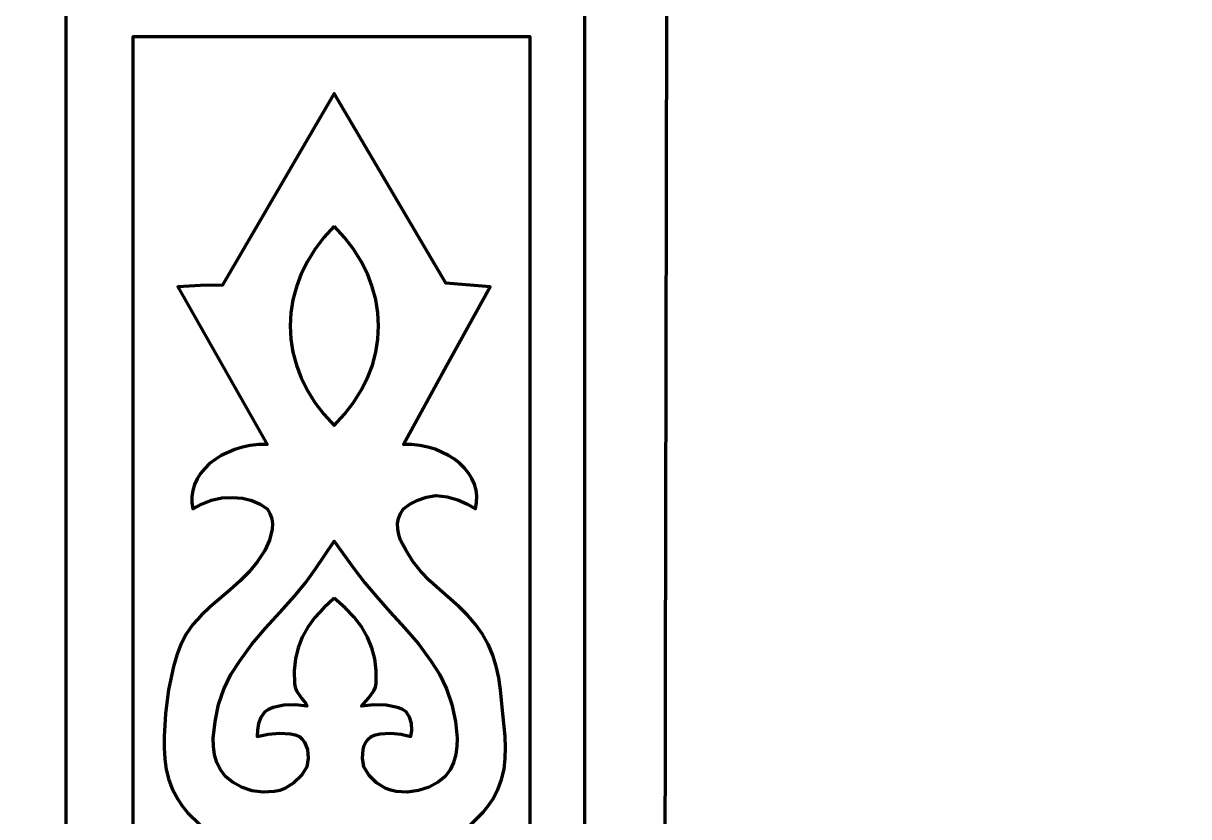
# Model space of a CAD drawing. Header units: millimetres. Extents: x -607 to 1451, y -798 to 283.
# Drawn here: x 448.36 to 463.51, y -672.55 to -662.23 of the extents above; entities that cross this region are included whole.
import ezdxf

# ---------------------------------------------------------------- set-up
doc = ezdxf.new("R2010")
doc.units = ezdxf.units.MM
doc.header["$MEASUREMENT"] = 0
doc.layers.add('layer 1', color=7, linetype='Continuous')

msp = doc.modelspace()

# ---------------------------------------------------------------- linework, layer by layer
at = {"layer": 'layer 1', "color": 242, "lineweight": 100}
msp.add_open_spline([(428.8084, -627.5361), (429.7148, -627.7111), (430.8805, -628.4285), (432.3053, -629.6881), (432.3053, -629.6881), (435.2714, -629.7307), (437.6919, -630.8068), (439.568, -632.9161), (439.568, -632.9161), (440.7635, -631.6333), (443.4891, -632.261), (447.7455, -634.7991), (447.7455, -634.7991), (450.1229, -634.0767), (452.4897, -635.1888), (454.8469, -638.1346), (454.8469, -638.1346), (456.0924, -637.4193), (457.4193, -637.1325), (458.828, -637.2738), (458.828, -637.2738), (460.1649, -637.0509), (461.4559, -637.6786), (462.7014, -639.1567), (462.7014, -639.1567), (463.514, -640.6716), (463.0837, -642.0527), (461.4104, -643.2993), (461.4104, -643.2993), (459.2227, -647.9976), (458.1287, -650.3469), (458.1287, -650.3469), (458.1287, -650.3469), (457.268, -650.311), (456.8374, -650.2931), (456.8374, -650.2931), (456.8374, -650.2931), (456.8018, -652.1938), (456.7836, -653.1443), (456.7836, -653.1443), (456.7836, -653.1443), (458.3976, -653.1443), (459.2046, -653.1443), (459.2046, -653.1443), (459.2046, -653.1443), (457.0497, -656.34), (456.2245, -658.4829), (456.73, -659.5733), (456.73, -659.5733), (456.6943, -677.524), (456.6762, -686.4993), (456.6762, -686.4993), (456.6762, -686.4993), (457.7077, -688.1898), (457.7165, -689.7948), (456.7032, -691.3142), (456.7032, -691.3142), (456.2595, -692.269), (456.7345, -693.3898), (458.1288, -694.6767), (458.1288, -694.6767), (457.2859, -696.6808), (457.2679, -698.7073), (458.075, -700.7559), (458.075, -700.7559), (457.621, -705.5632), (455.5586, -708.827), (451.8881, -710.5473), (451.8881, -710.5473), (449.1492, -709.6156), (447.3017, -707.0513), (446.3468, -702.854), (446.3468, -702.854), (434.4754, -702.7464), (428.5393, -702.6928), (428.5393, -702.6928)], degree=3, knots=[0, 0, 0, 0, 0.05, 0.05, 0.05, 0.05, 0.1, 0.1, 0.1, 0.1, 0.15, 0.15, 0.15, 0.15, 0.2, 0.2, 0.2, 0.2, 0.25, 0.25, 0.25, 0.25, 0.3, 0.3, 0.3, 0.3, 0.35, 0.35, 0.35, 0.35, 0.4, 0.4, 0.4, 0.4, 0.45, 0.45, 0.45, 0.45, 0.5, 0.5, 0.5, 0.5, 0.55, 0.55, 0.55, 0.55, 0.6, 0.6, 0.6, 0.6, 0.65, 0.65, 0.65, 0.65, 0.7, 0.7, 0.7, 0.7, 0.75, 0.75, 0.75, 0.75, 0.8, 0.8, 0.8, 0.8, 0.85, 0.85, 0.85, 0.85, 0.9, 0.9, 0.9, 0.9, 1, 1, 1, 1], dxfattribs=at)
at = {"layer": 'layer 1', "lineweight": 100}
for points, knots in [([(455.6595, -687.281), (455.6595, -687.281), (448.9212, -687.281), (448.9212, -687.281), (448.9212, -687.281), (448.9212, -687.281), (448.9212, -661.7384), (448.9212, -661.7384), (448.9212, -661.7384), (448.9212, -661.7384), (455.6592, -661.7384), (455.6592, -661.7384), (455.6592, -661.7384), (455.6592, -661.7384), (455.6592, -687.281), (455.6592, -687.281)], [0, 0, 0, 0, 0.2, 0.2, 0.2, 0.2, 0.4, 0.4, 0.4, 0.4, 0.6, 0.6, 0.6, 0.6, 1, 1, 1, 1]), ([(454.9502, -686.6887), (454.9502, -686.6887), (449.7917, -686.6887), (449.7917, -686.6887), (449.7917, -686.6887), (449.7917, -686.6887), (449.7917, -662.4047), (449.7917, -662.4047), (449.7917, -662.4047), (449.7917, -662.4047), (454.95, -662.4047), (454.95, -662.4047), (454.95, -662.4047), (454.95, -662.4047), (454.95, -686.6887), (454.95, -686.6887)], [0, 0, 0, 0, 0.2, 0.2, 0.2, 0.2, 0.4, 0.4, 0.4, 0.4, 0.6, 0.6, 0.6, 0.6, 1, 1, 1, 1]), ([(453.7896, -672.9178), (453.7896, -672.9178), (453.9919, -672.7949), (453.9919, -672.7949), (453.9919, -672.7949), (453.9919, -672.7949), (454.1786, -672.6539), (454.1786, -672.6539), (454.1786, -672.6539), (454.1786, -672.6539), (454.3401, -672.4968), (454.3401, -672.4968), (454.3401, -672.4968), (454.3401, -672.4968), (454.4082, -672.4129), (454.4082, -672.4129), (454.4082, -672.4129), (454.4082, -672.4129), (454.4663, -672.3256), (454.4663, -672.3256), (454.4663, -672.3256), (454.4663, -672.3256), (454.5337, -672.2004), (454.5337, -672.2004), (454.5337, -672.2004), (454.5337, -672.2004), (454.5815, -672.07), (454.5815, -672.07), (454.5815, -672.07), (454.5815, -672.07), (454.6124, -671.9352), (454.6124, -671.9352), (454.6124, -671.9352), (454.6124, -671.9352), (454.6287, -671.7963), (454.6287, -671.7963), (454.6287, -671.7963), (454.6287, -671.7963), (454.6327, -671.6542), (454.6327, -671.6542), (454.6327, -671.6542), (454.6327, -671.6542), (454.6269, -671.5096), (454.6269, -671.5096), (454.6269, -671.5096), (454.6269, -671.5096), (454.5953, -671.2151), (454.5953, -671.2151), (454.5953, -671.2151), (454.5953, -671.2151), (454.5675, -670.902), (454.5675, -670.902), (454.5675, -670.902), (454.5675, -670.902), (454.5439, -670.7478), (454.5439, -670.7478), (454.5439, -670.7478), (454.5439, -670.7478), (454.5109, -670.5971), (454.5109, -670.5971), (454.5109, -670.5971), (454.5109, -670.5971), (454.4663, -670.451), (454.4663, -670.451), (454.4663, -670.451), (454.4663, -670.451), (454.4078, -670.3112), (454.4078, -670.3112), (454.4078, -670.3112), (454.4078, -670.3112), (454.3333, -670.1787), (454.3333, -670.1787), (454.3333, -670.1787), (454.3333, -670.1787), (454.2407, -670.0552), (454.2407, -670.0552), (454.2407, -670.0552), (454.2407, -670.0552), (454.14, -669.9344), (454.14, -669.9344), (454.14, -669.9344), (454.14, -669.9344), (454.0253, -669.8202), (454.0253, -669.8202), (454.0253, -669.8202), (454.0253, -669.8202), (453.7744, -669.5987), (453.7744, -669.5987), (453.7744, -669.5987), (453.7744, -669.5987), (453.6491, -669.4849), (453.6491, -669.4849), (453.6491, -669.4849), (453.6491, -669.4849), (453.531, -669.3649), (453.531, -669.3649), (453.531, -669.3649), (453.531, -669.3649), (453.4256, -669.2352), (453.4256, -669.2352), (453.4256, -669.2352), (453.4256, -669.2352), (453.3381, -669.0927), (453.3381, -669.0927), (453.3381, -669.0927), (453.3381, -669.0927), (453.2662, -668.9543), (453.2662, -668.9543), (453.2662, -668.9543), (453.2662, -668.9543), (453.2428, -668.8826), (453.2428, -668.8826), (453.2428, -668.8826), (453.2428, -668.8826), (453.2295, -668.811), (453.2295, -668.811), (453.2295, -668.811), (453.2295, -668.811), (453.2277, -668.7408), (453.2277, -668.7408), (453.2277, -668.7408), (453.2277, -668.7408), (453.2389, -668.6729), (453.2389, -668.6729), (453.2389, -668.6729), (453.2389, -668.6729), (453.2644, -668.6088), (453.2644, -668.6088), (453.2644, -668.6088), (453.2644, -668.6088), (453.3058, -668.5497), (453.3058, -668.5497), (453.3058, -668.5497), (453.3058, -668.5497), (453.3864, -668.486), (453.3864, -668.486), (453.3864, -668.486), (453.3864, -668.486), (453.4897, -668.4345), (453.4897, -668.4345), (453.4897, -668.4345), (453.4897, -668.4345), (453.6059, -668.3975), (453.6059, -668.3975), (453.6059, -668.3975), (453.6059, -668.3975), (453.7249, -668.377), (453.7249, -668.377), (453.7249, -668.377), (453.7249, -668.377), (453.8741, -668.3943), (453.8741, -668.3943), (453.8741, -668.3943), (453.8741, -668.3943), (454.0119, -668.4324), (454.0119, -668.4324), (454.0119, -668.4324), (454.0119, -668.4324), (454.1353, -668.486), (454.1353, -668.486), (454.1353, -668.486), (454.1353, -668.486), (454.2407, -668.5497), (454.2407, -668.5497), (454.2407, -668.5497), (454.2407, -668.5497), (454.2565, -668.467), (454.2565, -668.467), (454.2565, -668.467), (454.2565, -668.467), (454.259, -668.3857), (454.259, -668.3857), (454.259, -668.3857), (454.259, -668.3857), (454.2492, -668.3063), (454.2492, -668.3063), (454.2492, -668.3063), (454.2492, -668.3063), (454.2276, -668.2293), (454.2276, -668.2293), (454.2276, -668.2293), (454.2276, -668.2293), (454.195, -668.1556), (454.195, -668.1556), (454.195, -668.1556), (454.195, -668.1556), (454.152, -668.0855), (454.152, -668.0855), (454.152, -668.0855), (454.152, -668.0855), (454.0993, -668.0196), (454.0993, -668.0196), (454.0993, -668.0196), (454.0993, -668.0196), (454.0377, -667.9584), (454.0377, -667.9584), (454.0377, -667.9584), (454.0377, -667.9584), (453.9679, -667.9027), (453.9679, -667.9027), (453.9679, -667.9027), (453.9679, -667.9027), (453.8905, -667.8529), (453.8905, -667.8529), (453.8905, -667.8529), (453.8905, -667.8529), (453.7156, -667.7734), (453.7156, -667.7734), (453.7156, -667.7734), (453.7156, -667.7734), (453.6196, -667.7448), (453.6196, -667.7448), (453.6196, -667.7448), (453.6196, -667.7448), (453.5189, -667.7245), (453.5189, -667.7245), (453.5189, -667.7245), (453.5189, -667.7245), (453.414, -667.7129), (453.414, -667.7129), (453.414, -667.7129), (453.414, -667.7129), (453.3058, -667.7106), (453.3058, -667.7106), (453.3058, -667.7106), (453.3058, -667.7106), (453.865, -666.686), (453.865, -666.686), (453.865, -666.686), (453.865, -666.686), (454.4341, -665.6623), (454.4341, -665.6623), (454.4341, -665.6623), (454.4341, -665.6623), (453.8538, -665.6129), (453.8538, -665.6129), (453.8538, -665.6129), (453.8538, -665.6129), (452.4031, -663.1451), (452.4031, -663.1451), (452.4031, -663.1451), (452.4031, -663.1451), (450.9523, -665.6376), (450.9523, -665.6376), (450.9523, -665.6376), (450.9523, -665.6376), (450.666, -665.6423), (450.666, -665.6423), (450.666, -665.6423), (450.666, -665.6423), (450.372, -665.6623), (450.372, -665.6623), (450.372, -665.6623), (450.372, -665.6623), (451.5326, -667.7106), (451.5326, -667.7106), (451.5326, -667.7106), (451.5326, -667.7106), (451.4214, -667.7133), (451.4214, -667.7133), (451.4214, -667.7133), (451.4214, -667.7133), (451.3139, -667.7254), (451.3139, -667.7254), (451.3139, -667.7254), (451.3139, -667.7254), (451.2109, -667.7461), (451.2109, -667.7461), (451.2109, -667.7461), (451.2109, -667.7461), (451.1129, -667.775), (451.1129, -667.775), (451.1129, -667.775), (451.1129, -667.775), (450.9346, -667.855), (450.9346, -667.855), (450.9346, -667.855), (450.9346, -667.855), (450.8557, -667.9048), (450.8557, -667.9048), (450.8557, -667.9048), (450.8557, -667.9048), (450.7844, -667.9607), (450.7844, -667.9607), (450.7844, -667.9607), (450.7844, -667.9607), (450.7213, -668.0218), (450.7213, -668.0218), (450.7213, -668.0218), (450.7213, -668.0218), (450.6672, -668.0876), (450.6672, -668.0876), (450.6672, -668.0876), (450.6672, -668.0876), (450.6226, -668.1576), (450.6226, -668.1576), (450.6226, -668.1576), (450.6226, -668.1576), (450.5882, -668.2312), (450.5882, -668.2312), (450.5882, -668.2312), (450.5882, -668.2312), (450.5646, -668.3078), (450.5646, -668.3078), (450.5646, -668.3078), (450.5646, -668.3078), (450.5526, -668.3867), (450.5526, -668.3867), (450.5526, -668.3867), (450.5526, -668.3867), (450.5526, -668.4676), (450.5526, -668.4676), (450.5526, -668.4676), (450.5526, -668.4676), (450.5654, -668.5497), (450.5654, -668.5497), (450.5654, -668.5497), (450.5654, -668.5497), (450.6808, -668.488), (450.6808, -668.488), (450.6808, -668.488), (450.6808, -668.488), (450.8073, -668.4377), (450.8073, -668.4377), (450.8073, -668.4377), (450.8073, -668.4377), (450.9419, -668.4062), (450.9419, -668.4062), (450.9419, -668.4062), (450.9419, -668.4062), (451.0812, -668.4016), (451.0812, -668.4016), (451.0812, -668.4016), (451.0812, -668.4016), (451.2106, -668.4091), (451.2106, -668.4091), (451.2106, -668.4091), (451.2106, -668.4091), (451.3336, -668.4391), (451.3336, -668.4391), (451.3336, -668.4391), (451.3336, -668.4391), (451.4432, -668.4874), (451.4432, -668.4874), (451.4432, -668.4874), (451.4432, -668.4874), (451.5326, -668.5497), (451.5326, -668.5497), (451.5326, -668.5497), (451.5326, -668.5497), (451.5694, -668.6093), (451.5694, -668.6093), (451.5694, -668.6093), (451.5694, -668.6093), (451.5918, -668.6738), (451.5918, -668.6738), (451.5918, -668.6738), (451.5918, -668.6738), (451.6011, -668.7417), (451.6011, -668.7417), (451.6011, -668.7417), (451.6011, -668.7417), (451.5987, -668.8121), (451.5987, -668.8121), (451.5987, -668.8121), (451.5987, -668.8121), (451.5645, -668.9551), (451.5645, -668.9551), (451.5645, -668.9551), (451.5645, -668.9551), (451.5004, -669.0927), (451.5004, -669.0927), (451.5004, -669.0927), (451.5004, -669.0927), (451.4089, -669.2358), (451.4089, -669.2358), (451.4089, -669.2358), (451.4089, -669.2358), (451.3004, -669.366), (451.3004, -669.366), (451.3004, -669.366), (451.3004, -669.366), (451.1796, -669.4866), (451.1796, -669.4866), (451.1796, -669.4866), (451.1796, -669.4866), (451.0515, -669.6005), (451.0515, -669.6005), (451.0515, -669.6005), (451.0515, -669.6005), (450.7933, -669.8216), (450.7933, -669.8216), (450.7933, -669.8216), (450.7933, -669.8216), (450.6731, -669.9352), (450.6731, -669.9352), (450.6731, -669.9352), (450.6731, -669.9352), (450.5654, -670.0552), (450.5654, -670.0552), (450.5654, -670.0552), (450.5654, -670.0552), (450.4805, -670.1799), (450.4805, -670.1799), (450.4805, -670.1799), (450.4805, -670.1799), (450.4117, -670.3132), (450.4117, -670.3132), (450.4117, -670.3132), (450.4117, -670.3132), (450.3566, -670.4536), (450.3566, -670.4536), (450.3566, -670.4536), (450.3566, -670.4536), (450.3132, -670.5998), (450.3132, -670.5998), (450.3132, -670.5998), (450.3132, -670.5998), (450.2521, -670.904), (450.2521, -670.904), (450.2521, -670.904), (450.2521, -670.904), (450.2108, -671.2151), (450.2108, -671.2151), (450.2108, -671.2151), (450.2108, -671.2151), (450.1952, -671.5118), (450.1952, -671.5118), (450.1952, -671.5118), (450.1952, -671.5118), (450.1945, -671.657), (450.1945, -671.657), (450.1945, -671.657), (450.1945, -671.657), (450.2022, -671.7992), (450.2022, -671.7992), (450.2022, -671.7992), (450.2022, -671.7992), (450.2211, -671.9379), (450.2211, -671.9379), (450.2211, -671.9379), (450.2211, -671.9379), (450.2539, -672.0723), (450.2539, -672.0723), (450.2539, -672.0723), (450.2539, -672.0723), (450.3033, -672.2017), (450.3033, -672.2017), (450.3033, -672.2017), (450.3033, -672.2017), (450.372, -672.3256), (450.372, -672.3256), (450.372, -672.3256), (450.372, -672.3256), (450.4295, -672.4139), (450.4295, -672.4139), (450.4295, -672.4139), (450.4295, -672.4139), (450.4972, -672.4986), (450.4972, -672.4986), (450.4972, -672.4986), (450.4972, -672.4986), (450.6583, -672.6562), (450.6583, -672.6562), (450.6583, -672.6562), (450.6583, -672.6562), (450.8455, -672.7965), (450.8455, -672.7965), (450.8455, -672.7965), (450.8455, -672.7965), (451.049, -672.9179), (451.049, -672.9179)], [0, 0, 0, 0, 0.0084034, 0.0084034, 0.0084034, 0.0084034, 0.0168067, 0.0168067, 0.0168067, 0.0168067, 0.0252101, 0.0252101, 0.0252101, 0.0252101, 0.0336134, 0.0336134, 0.0336134, 0.0336134, 0.0420168, 0.0420168, 0.0420168, 0.0420168, 0.0504202, 0.0504202, 0.0504202, 0.0504202, 0.0588235, 0.0588235, 0.0588235, 0.0588235, 0.0672269, 0.0672269, 0.0672269, 0.0672269, 0.0756303, 0.0756303, 0.0756303, 0.0756303, 0.0840336, 0.0840336, 0.0840336, 0.0840336, 0.092437, 0.092437, 0.092437, 0.092437, 0.1008403, 0.1008403, 0.1008403, 0.1008403, 0.1092437, 0.1092437, 0.1092437, 0.1092437, 0.1176471, 0.1176471, 0.1176471, 0.1176471, 0.1260504, 0.1260504, 0.1260504, 0.1260504, 0.1344538, 0.1344538, 0.1344538, 0.1344538, 0.1428571, 0.1428571, 0.1428571, 0.1428571, 0.1512605, 0.1512605, 0.1512605, 0.1512605, 0.1596639, 0.1596639, 0.1596639, 0.1596639, 0.1680672, 0.1680672, 0.1680672, 0.1680672, 0.1764706, 0.1764706, 0.1764706, 0.1764706, 0.1848739, 0.1848739, 0.1848739, 0.1848739, 0.1932773, 0.1932773, 0.1932773, 0.1932773, 0.2016807, 0.2016807, 0.2016807, 0.2016807, 0.210084, 0.210084, 0.210084, 0.210084, 0.2184874, 0.2184874, 0.2184874, 0.2184874, 0.2268908, 0.2268908, 0.2268908, 0.2268908, 0.2352941, 0.2352941, 0.2352941, 0.2352941, 0.2436975, 0.2436975, 0.2436975, 0.2436975, 0.2521008, 0.2521008, 0.2521008, 0.2521008, 0.2605042, 0.2605042, 0.2605042, 0.2605042, 0.2689076, 0.2689076, 0.2689076, 0.2689076, 0.2773109, 0.2773109, 0.2773109, 0.2773109, 0.2857143, 0.2857143, 0.2857143, 0.2857143, 0.2941176, 0.2941176, 0.2941176, 0.2941176, 0.302521, 0.302521, 0.302521, 0.302521, 0.3109244, 0.3109244, 0.3109244, 0.3109244, 0.3193277, 0.3193277, 0.3193277, 0.3193277, 0.3277311, 0.3277311, 0.3277311, 0.3277311, 0.3361345, 0.3361345, 0.3361345, 0.3361345, 0.3445378, 0.3445378, 0.3445378, 0.3445378, 0.3529412, 0.3529412, 0.3529412, 0.3529412, 0.3613445, 0.3613445, 0.3613445, 0.3613445, 0.3697479, 0.3697479, 0.3697479, 0.3697479, 0.3781513, 0.3781513, 0.3781513, 0.3781513, 0.3865546, 0.3865546, 0.3865546, 0.3865546, 0.394958, 0.394958, 0.394958, 0.394958, 0.4033613, 0.4033613, 0.4033613, 0.4033613, 0.4117647, 0.4117647, 0.4117647, 0.4117647, 0.4201681, 0.4201681, 0.4201681, 0.4201681, 0.4285714, 0.4285714, 0.4285714, 0.4285714, 0.4369748, 0.4369748, 0.4369748, 0.4369748, 0.4453782, 0.4453782, 0.4453782, 0.4453782, 0.4537815, 0.4537815, 0.4537815, 0.4537815, 0.4621849, 0.4621849, 0.4621849, 0.4621849, 0.4705882, 0.4705882, 0.4705882, 0.4705882, 0.4789916, 0.4789916, 0.4789916, 0.4789916, 0.487395, 0.487395, 0.487395, 0.487395, 0.4957983, 0.4957983, 0.4957983, 0.4957983, 0.5042017, 0.5042017, 0.5042017, 0.5042017, 0.512605, 0.512605, 0.512605, 0.512605, 0.5210084, 0.5210084, 0.5210084, 0.5210084, 0.5294118, 0.5294118, 0.5294118, 0.5294118, 0.5378151, 0.5378151, 0.5378151, 0.5378151, 0.5462185, 0.5462185, 0.5462185, 0.5462185, 0.5546218, 0.5546218, 0.5546218, 0.5546218, 0.5630252, 0.5630252, 0.5630252, 0.5630252, 0.5714286, 0.5714286, 0.5714286, 0.5714286, 0.5798319, 0.5798319, 0.5798319, 0.5798319, 0.5882353, 0.5882353, 0.5882353, 0.5882353, 0.5966387, 0.5966387, 0.5966387, 0.5966387, 0.605042, 0.605042, 0.605042, 0.605042, 0.6134454, 0.6134454, 0.6134454, 0.6134454, 0.6218487, 0.6218487, 0.6218487, 0.6218487, 0.6302521, 0.6302521, 0.6302521, 0.6302521, 0.6386555, 0.6386555, 0.6386555, 0.6386555, 0.6470588, 0.6470588, 0.6470588, 0.6470588, 0.6554622, 0.6554622, 0.6554622, 0.6554622, 0.6638655, 0.6638655, 0.6638655, 0.6638655, 0.6722689, 0.6722689, 0.6722689, 0.6722689, 0.6806723, 0.6806723, 0.6806723, 0.6806723, 0.6890756, 0.6890756, 0.6890756, 0.6890756, 0.697479, 0.697479, 0.697479, 0.697479, 0.7058824, 0.7058824, 0.7058824, 0.7058824, 0.7142857, 0.7142857, 0.7142857, 0.7142857, 0.7226891, 0.7226891, 0.7226891, 0.7226891, 0.7310924, 0.7310924, 0.7310924, 0.7310924, 0.7394958, 0.7394958, 0.7394958, 0.7394958, 0.7478992, 0.7478992, 0.7478992, 0.7478992, 0.7563025, 0.7563025, 0.7563025, 0.7563025, 0.7647059, 0.7647059, 0.7647059, 0.7647059, 0.7731092, 0.7731092, 0.7731092, 0.7731092, 0.7815126, 0.7815126, 0.7815126, 0.7815126, 0.789916, 0.789916, 0.789916, 0.789916, 0.7983193, 0.7983193, 0.7983193, 0.7983193, 0.8067227, 0.8067227, 0.8067227, 0.8067227, 0.8151261, 0.8151261, 0.8151261, 0.8151261, 0.8235294, 0.8235294, 0.8235294, 0.8235294, 0.8319328, 0.8319328, 0.8319328, 0.8319328, 0.8403361, 0.8403361, 0.8403361, 0.8403361, 0.8487395, 0.8487395, 0.8487395, 0.8487395, 0.8571429, 0.8571429, 0.8571429, 0.8571429, 0.8655462, 0.8655462, 0.8655462, 0.8655462, 0.8739496, 0.8739496, 0.8739496, 0.8739496, 0.8823529, 0.8823529, 0.8823529, 0.8823529, 0.8907563, 0.8907563, 0.8907563, 0.8907563, 0.8991597, 0.8991597, 0.8991597, 0.8991597, 0.907563, 0.907563, 0.907563, 0.907563, 0.9159664, 0.9159664, 0.9159664, 0.9159664, 0.9243697, 0.9243697, 0.9243697, 0.9243697, 0.9327731, 0.9327731, 0.9327731, 0.9327731, 0.9411765, 0.9411765, 0.9411765, 0.9411765, 0.9495798, 0.9495798, 0.9495798, 0.9495798, 0.9579832, 0.9579832, 0.9579832, 0.9579832, 0.9663866, 0.9663866, 0.9663866, 0.9663866, 0.9747899, 0.9747899, 0.9747899, 0.9747899, 0.9831933, 0.9831933, 0.9831933, 0.9831933, 1, 1, 1, 1]), ([(452.4034, -664.8725), (452.4034, -664.8725), (452.2693, -665.0195), (452.2693, -665.0195), (452.2693, -665.0195), (452.2693, -665.0195), (452.1534, -665.1725), (452.1534, -665.1725), (452.1534, -665.1725), (452.1534, -665.1725), (452.0554, -665.3306), (452.0554, -665.3306), (452.0554, -665.3306), (452.0554, -665.3306), (451.9751, -665.4932), (451.9751, -665.4932), (451.9751, -665.4932), (451.9751, -665.4932), (451.9128, -665.6592), (451.9128, -665.6592), (451.9128, -665.6592), (451.9128, -665.6592), (451.8683, -665.8278), (451.8683, -665.8278), (451.8683, -665.8278), (451.8683, -665.8278), (451.8417, -665.9981), (451.8417, -665.9981), (451.8417, -665.9981), (451.8417, -665.9981), (451.8328, -666.1693), (451.8328, -666.1693), (451.8328, -666.1693), (451.8328, -666.1693), (451.8418, -666.3405), (451.8418, -666.3405), (451.8418, -666.3405), (451.8418, -666.3405), (451.8686, -666.5107), (451.8686, -666.5107), (451.8686, -666.5107), (451.8686, -666.5107), (451.9132, -666.6791), (451.9132, -666.6791), (451.9132, -666.6791), (451.9132, -666.6791), (451.9756, -666.8448), (451.9756, -666.8448), (451.9756, -666.8448), (451.9756, -666.8448), (452.0558, -667.0071), (452.0558, -667.0071), (452.0558, -667.0071), (452.0558, -667.0071), (452.1537, -667.165), (452.1537, -667.165), (452.1537, -667.165), (452.1537, -667.165), (452.2695, -667.3175), (452.2695, -667.3175), (452.2695, -667.3175), (452.2695, -667.3175), (452.4031, -667.4639), (452.4031, -667.4639), (452.4031, -667.4639), (452.4031, -667.4639), (452.5387, -667.3172), (452.5387, -667.3172), (452.5387, -667.3172), (452.5387, -667.3172), (452.6563, -667.1645), (452.6563, -667.1645), (452.6563, -667.1645), (452.6563, -667.1645), (452.7557, -667.0065), (452.7557, -667.0065), (452.7557, -667.0065), (452.7557, -667.0065), (452.837, -666.8441), (452.837, -666.8441), (452.837, -666.8441), (452.837, -666.8441), (452.9002, -666.6782), (452.9002, -666.6782), (452.9002, -666.6782), (452.9002, -666.6782), (452.9453, -666.5096), (452.9453, -666.5096), (452.9453, -666.5096), (452.9453, -666.5096), (452.9724, -666.3394), (452.9724, -666.3394), (452.9724, -666.3394), (452.9724, -666.3394), (452.9813, -666.1683), (452.9813, -666.1683), (452.9813, -666.1683), (452.9813, -666.1683), (452.9722, -665.9972), (452.9722, -665.9972), (452.9722, -665.9972), (452.9722, -665.9972), (452.9452, -665.8269), (452.9452, -665.8269), (452.9452, -665.8269), (452.9452, -665.8269), (452.8999, -665.6584), (452.8999, -665.6584), (452.8999, -665.6584), (452.8999, -665.6584), (452.8366, -665.4924), (452.8366, -665.4924), (452.8366, -665.4924), (452.8366, -665.4924), (452.7552, -665.3301), (452.7552, -665.3301), (452.7552, -665.3301), (452.7552, -665.3301), (452.6559, -665.172), (452.6559, -665.172), (452.6559, -665.172), (452.6559, -665.172), (452.5385, -665.0193), (452.5385, -665.0193), (452.5385, -665.0193), (452.5385, -665.0193), (452.4031, -664.8726), (452.4031, -664.8726)], [0, 0, 0, 0, 0.030303, 0.030303, 0.030303, 0.030303, 0.0606061, 0.0606061, 0.0606061, 0.0606061, 0.0909091, 0.0909091, 0.0909091, 0.0909091, 0.1212121, 0.1212121, 0.1212121, 0.1212121, 0.1515152, 0.1515152, 0.1515152, 0.1515152, 0.1818182, 0.1818182, 0.1818182, 0.1818182, 0.2121212, 0.2121212, 0.2121212, 0.2121212, 0.2424242, 0.2424242, 0.2424242, 0.2424242, 0.2727273, 0.2727273, 0.2727273, 0.2727273, 0.3030303, 0.3030303, 0.3030303, 0.3030303, 0.3333333, 0.3333333, 0.3333333, 0.3333333, 0.3636364, 0.3636364, 0.3636364, 0.3636364, 0.3939394, 0.3939394, 0.3939394, 0.3939394, 0.4242424, 0.4242424, 0.4242424, 0.4242424, 0.4545455, 0.4545455, 0.4545455, 0.4545455, 0.4848485, 0.4848485, 0.4848485, 0.4848485, 0.5151515, 0.5151515, 0.5151515, 0.5151515, 0.5454545, 0.5454545, 0.5454545, 0.5454545, 0.5757576, 0.5757576, 0.5757576, 0.5757576, 0.6060606, 0.6060606, 0.6060606, 0.6060606, 0.6363636, 0.6363636, 0.6363636, 0.6363636, 0.6666667, 0.6666667, 0.6666667, 0.6666667, 0.6969697, 0.6969697, 0.6969697, 0.6969697, 0.7272727, 0.7272727, 0.7272727, 0.7272727, 0.7575758, 0.7575758, 0.7575758, 0.7575758, 0.7878788, 0.7878788, 0.7878788, 0.7878788, 0.8181818, 0.8181818, 0.8181818, 0.8181818, 0.8484848, 0.8484848, 0.8484848, 0.8484848, 0.8787879, 0.8787879, 0.8787879, 0.8787879, 0.9090909, 0.9090909, 0.9090909, 0.9090909, 0.9393939, 0.9393939, 0.9393939, 0.9393939, 1, 1, 1, 1]), ([(452.4034, -669.7097), (452.4034, -669.7097), (452.2681, -669.8348), (452.2681, -669.8348), (452.2681, -669.8348), (452.2681, -669.8348), (452.1545, -669.9603), (452.1545, -669.9603), (452.1545, -669.9603), (452.1545, -669.9603), (452.0617, -670.0879), (452.0617, -670.0879), (452.0617, -670.0879), (452.0617, -670.0879), (451.9889, -670.2194), (451.9889, -670.2194), (451.9889, -670.2194), (451.9889, -670.2194), (451.9358, -670.3567), (451.9358, -670.3567), (451.9358, -670.3567), (451.9358, -670.3567), (451.9015, -670.5013), (451.9015, -670.5013), (451.9015, -670.5013), (451.9015, -670.5013), (451.8855, -670.6553), (451.8855, -670.6553), (451.8855, -670.6553), (451.8855, -670.6553), (451.8872, -670.8202), (451.8872, -670.8202), (451.8872, -670.8202), (451.8872, -670.8202), (451.8952, -670.8677), (451.8952, -670.8677), (451.8952, -670.8677), (451.8952, -670.8677), (451.9163, -670.9167), (451.9163, -670.9167), (451.9163, -670.9167), (451.9163, -670.9167), (451.9786, -671.0105), (451.9786, -671.0105), (451.9786, -671.0105), (451.9786, -671.0105), (452.0357, -671.0832), (452.0357, -671.0832), (452.0357, -671.0832), (452.0357, -671.0832), (452.05, -671.1059), (452.05, -671.1059), (452.05, -671.1059), (452.05, -671.1059), (452.0484, -671.1164), (452.0484, -671.1164), (452.0484, -671.1164), (452.0484, -671.1164), (451.904, -671.0994), (451.904, -671.0994), (451.904, -671.0994), (451.904, -671.0994), (451.7505, -671.1031), (451.7505, -671.1031), (451.7505, -671.1031), (451.7505, -671.1031), (451.609, -671.1321), (451.609, -671.1321), (451.609, -671.1321), (451.609, -671.1321), (451.5492, -671.1573), (451.5492, -671.1573), (451.5492, -671.1573), (451.5492, -671.1573), (451.5004, -671.1903), (451.5004, -671.1903), (451.5004, -671.1903), (451.5004, -671.1903), (451.4495, -671.2614), (451.4495, -671.2614), (451.4495, -671.2614), (451.4495, -671.2614), (451.4205, -671.3422), (451.4205, -671.3422), (451.4205, -671.3422), (451.4205, -671.3422), (451.4072, -671.4275), (451.4072, -671.4275), (451.4072, -671.4275), (451.4072, -671.4275), (451.4036, -671.5112), (451.4036, -671.5112), (451.4036, -671.5112), (451.4036, -671.5112), (451.5461, -671.4815), (451.5461, -671.4815), (451.5461, -671.4815), (451.5461, -671.4815), (451.6944, -671.4667), (451.6944, -671.4667), (451.6944, -671.4667), (451.6944, -671.4667), (451.834, -671.4742), (451.834, -671.4742), (451.834, -671.4742), (451.834, -671.4742), (451.8965, -671.4886), (451.8965, -671.4886), (451.8965, -671.4886), (451.8965, -671.4886), (451.9517, -671.5112), (451.9517, -671.5112), (451.9517, -671.5112), (451.9517, -671.5112), (451.9894, -671.5437), (451.9894, -671.5437), (451.9894, -671.5437), (451.9894, -671.5437), (452.0189, -671.5836), (452.0189, -671.5836), (452.0189, -671.5836), (452.0189, -671.5836), (452.0553, -671.6806), (452.0553, -671.6806), (452.0553, -671.6806), (452.0553, -671.6806), (452.064, -671.7915), (452.064, -671.7915), (452.064, -671.7915), (452.064, -671.7915), (452.0484, -671.9061), (452.0484, -671.9061), (452.0484, -671.9061), (452.0484, -671.9061), (451.9775, -672.0192), (451.9775, -672.0192), (451.9775, -672.0192), (451.9775, -672.0192), (451.8805, -672.115), (451.8805, -672.115), (451.8805, -672.115), (451.8805, -672.115), (451.7628, -672.1865), (451.7628, -672.1865), (451.7628, -672.1865), (451.7628, -672.1865), (451.6978, -672.2111), (451.6978, -672.2111), (451.6978, -672.2111), (451.6978, -672.2111), (451.6293, -672.2269), (451.6293, -672.2269), (451.6293, -672.2269), (451.6293, -672.2269), (451.4825, -672.2365), (451.4825, -672.2365), (451.4825, -672.2365), (451.4825, -672.2365), (451.3357, -672.2162), (451.3357, -672.2162), (451.3357, -672.2162), (451.3357, -672.2162), (451.1987, -672.1704), (451.1987, -672.1704), (451.1987, -672.1704), (451.1987, -672.1704), (451.0812, -672.1035), (451.0812, -672.1035), (451.0812, -672.1035), (451.0812, -672.1035), (450.9917, -672.0301), (450.9917, -672.0301), (450.9917, -672.0301), (450.9917, -672.0301), (450.9248, -671.945), (450.9248, -671.945), (450.9248, -671.945), (450.9248, -671.945), (450.878, -671.8504), (450.878, -671.8504), (450.878, -671.8504), (450.878, -671.8504), (450.8487, -671.7487), (450.8487, -671.7487), (450.8487, -671.7487), (450.8487, -671.7487), (450.8343, -671.6419), (450.8343, -671.6419), (450.8343, -671.6419), (450.8343, -671.6419), (450.8324, -671.5325), (450.8324, -671.5325), (450.8324, -671.5325), (450.8324, -671.5325), (450.8555, -671.3137), (450.8555, -671.3137), (450.8555, -671.3137), (450.8555, -671.3137), (450.9009, -671.096), (450.9009, -671.096), (450.9009, -671.096), (450.9009, -671.096), (450.968, -670.8925), (450.968, -670.8925), (450.968, -670.8925), (450.968, -670.8925), (451.0596, -670.7023), (451.0596, -670.7023), (451.0596, -670.7023), (451.0596, -670.7023), (451.1781, -670.5241), (451.1781, -670.5241), (451.1781, -670.5241), (451.1781, -670.5241), (451.3318, -670.3077), (451.3318, -670.3077), (451.3318, -670.3077), (451.3318, -670.3077), (451.511, -670.0997), (451.511, -670.0997), (451.511, -670.0997), (451.511, -670.0997), (451.701, -669.894), (451.701, -669.894), (451.701, -669.894), (451.701, -669.894), (451.8872, -669.685), (451.8872, -669.685), (451.8872, -669.685), (451.8872, -669.685), (452.0299, -669.5096), (452.0299, -669.5096), (452.0299, -669.5096), (452.0299, -669.5096), (452.162, -669.33), (452.162, -669.33), (452.162, -669.33), (452.162, -669.33), (452.4031, -668.9693), (452.4031, -668.9693), (452.4031, -668.9693), (452.4031, -668.9693), (452.6633, -669.3297), (452.6633, -669.3297), (452.6633, -669.3297), (452.6633, -669.3297), (452.8013, -669.5093), (452.8013, -669.5093), (452.8013, -669.5093), (452.8013, -669.5093), (452.9511, -669.685), (452.9511, -669.685), (452.9511, -669.685), (452.9511, -669.685), (453.1318, -669.8932), (453.1318, -669.8932), (453.1318, -669.8932), (453.1318, -669.8932), (453.3201, -670.0985), (453.3201, -670.0985), (453.3201, -670.0985), (453.3201, -670.0985), (453.5013, -670.3068), (453.5013, -670.3068), (453.5013, -670.3068), (453.5013, -670.3068), (453.6604, -670.5241), (453.6604, -670.5241), (453.6604, -670.5241), (453.6604, -670.5241), (453.7746, -670.7008), (453.7746, -670.7008), (453.7746, -670.7008), (453.7746, -670.7008), (453.8648, -670.8906), (453.8648, -670.8906), (453.8648, -670.8906), (453.8648, -670.8906), (453.9335, -671.0945), (453.9335, -671.0945), (453.9335, -671.0945), (453.9335, -671.0945), (453.9828, -671.3137), (453.9828, -671.3137), (453.9828, -671.3137), (453.9828, -671.3137), (454.0031, -671.5308), (454.0031, -671.5308), (454.0031, -671.5308), (454.0031, -671.5308), (454.0006, -671.64), (454.0006, -671.64), (454.0006, -671.64), (454.0006, -671.64), (453.9861, -671.7465), (453.9861, -671.7465), (453.9861, -671.7465), (453.9861, -671.7465), (453.9572, -671.8485), (453.9572, -671.8485), (453.9572, -671.8485), (453.9572, -671.8485), (453.9112, -671.9434), (453.9112, -671.9434), (453.9112, -671.9434), (453.9112, -671.9434), (453.8453, -672.0292), (453.8453, -672.0292), (453.8453, -672.0292), (453.8453, -672.0292), (453.7571, -672.1035), (453.7571, -672.1035), (453.7571, -672.1035), (453.7571, -672.1035), (453.6378, -672.1692), (453.6378, -672.1692), (453.6378, -672.1692), (453.6378, -672.1692), (453.5003, -672.2148), (453.5003, -672.2148), (453.5003, -672.2148), (453.5003, -672.2148), (453.3542, -672.2355), (453.3542, -672.2355), (453.3542, -672.2355), (453.3542, -672.2355), (453.2091, -672.2269), (453.2091, -672.2269), (453.2091, -672.2269), (453.2091, -672.2269), (453.1394, -672.2107), (453.1394, -672.2107), (453.1394, -672.2107), (453.1394, -672.2107), (453.0736, -672.186), (453.0736, -672.186), (453.0736, -672.186), (453.0736, -672.186), (452.9551, -672.1142), (452.9551, -672.1142), (452.9551, -672.1142), (452.9551, -672.1142), (452.8589, -672.0188), (452.8589, -672.0188), (452.8589, -672.0188), (452.8589, -672.0188), (452.79, -671.9061), (452.79, -671.9061), (452.79, -671.9061), (452.79, -671.9061), (452.7717, -671.7913), (452.7717, -671.7913), (452.7717, -671.7913), (452.7717, -671.7913), (452.7794, -671.6801), (452.7794, -671.6801), (452.7794, -671.6801), (452.7794, -671.6801), (452.7941, -671.6293), (452.7941, -671.6293), (452.7941, -671.6293), (452.7941, -671.6293), (452.8165, -671.5833), (452.8165, -671.5833), (452.8165, -671.5833), (452.8165, -671.5833), (452.8473, -671.5435), (452.8473, -671.5435), (452.8473, -671.5435), (452.8473, -671.5435), (452.8866, -671.5112), (452.8866, -671.5112), (452.8866, -671.5112), (452.8866, -671.5112), (452.9399, -671.4883), (452.9399, -671.4883), (452.9399, -671.4883), (452.9399, -671.4883), (453.0006, -671.4736), (453.0006, -671.4736), (453.0006, -671.4736), (453.0006, -671.4736), (453.1358, -671.4658), (453.1358, -671.4658), (453.1358, -671.4658), (453.1358, -671.4658), (453.2755, -671.4806), (453.2755, -671.4806), (453.2755, -671.4806), (453.2755, -671.4806), (453.4025, -671.5112), (453.4025, -671.5112), (453.4025, -671.5112), (453.4025, -671.5112), (453.4143, -671.4265), (453.4143, -671.4265), (453.4143, -671.4265), (453.4143, -671.4265), (453.4094, -671.341), (453.4094, -671.341), (453.4094, -671.341), (453.4094, -671.341), (453.3849, -671.2604), (453.3849, -671.2604), (453.3849, -671.2604), (453.3849, -671.2604), (453.3381, -671.1903), (453.3381, -671.1903), (453.3381, -671.1903), (453.3381, -671.1903), (453.2869, -671.1569), (453.2869, -671.1569), (453.2869, -671.1569), (453.2869, -671.1569), (453.2252, -671.1313), (453.2252, -671.1313), (453.2252, -671.1313), (453.2252, -671.1313), (453.0788, -671.1022), (453.0788, -671.1022), (453.0788, -671.1022), (453.0788, -671.1022), (452.9169, -671.0988), (452.9169, -671.0988), (452.9169, -671.0988), (452.9169, -671.0988), (452.7578, -671.1164), (452.7578, -671.1164), (452.7578, -671.1164), (452.7578, -671.1164), (452.8505, -671.01), (452.8505, -671.01), (452.8505, -671.01), (452.8505, -671.01), (452.9176, -670.9163), (452.9176, -670.9163), (452.9176, -670.9163), (452.9176, -670.9163), (452.9407, -670.8674), (452.9407, -670.8674), (452.9407, -670.8674), (452.9407, -670.8674), (452.9511, -670.8202), (452.9511, -670.8202), (452.9511, -670.8202), (452.9511, -670.8202), (452.9499, -670.6549), (452.9499, -670.6549), (452.9499, -670.6549), (452.9499, -670.6549), (452.9313, -670.5008), (452.9313, -670.5008), (452.9313, -670.5008), (452.9313, -670.5008), (452.8944, -670.356), (452.8944, -670.356), (452.8944, -670.356), (452.8944, -670.356), (452.8383, -670.2189), (452.8383, -670.2189), (452.8383, -670.2189), (452.8383, -670.2189), (452.7622, -670.0874), (452.7622, -670.0874), (452.7622, -670.0874), (452.7622, -670.0874), (452.6649, -669.9598), (452.6649, -669.9598), (452.6649, -669.9598), (452.6649, -669.9598), (452.5455, -669.8345), (452.5455, -669.8345), (452.5455, -669.8345), (452.5455, -669.8345), (452.4031, -669.7097), (452.4031, -669.7097)], [0, 0, 0, 0, 0.0083333, 0.0083333, 0.0083333, 0.0083333, 0.0166667, 0.0166667, 0.0166667, 0.0166667, 0.025, 0.025, 0.025, 0.025, 0.0333333, 0.0333333, 0.0333333, 0.0333333, 0.0416667, 0.0416667, 0.0416667, 0.0416667, 0.05, 0.05, 0.05, 0.05, 0.0583333, 0.0583333, 0.0583333, 0.0583333, 0.0666667, 0.0666667, 0.0666667, 0.0666667, 0.075, 0.075, 0.075, 0.075, 0.0833333, 0.0833333, 0.0833333, 0.0833333, 0.0916667, 0.0916667, 0.0916667, 0.0916667, 0.1, 0.1, 0.1, 0.1, 0.1083333, 0.1083333, 0.1083333, 0.1083333, 0.1166667, 0.1166667, 0.1166667, 0.1166667, 0.125, 0.125, 0.125, 0.125, 0.1333333, 0.1333333, 0.1333333, 0.1333333, 0.1416667, 0.1416667, 0.1416667, 0.1416667, 0.15, 0.15, 0.15, 0.15, 0.1583333, 0.1583333, 0.1583333, 0.1583333, 0.1666667, 0.1666667, 0.1666667, 0.1666667, 0.175, 0.175, 0.175, 0.175, 0.1833333, 0.1833333, 0.1833333, 0.1833333, 0.1916667, 0.1916667, 0.1916667, 0.1916667, 0.2, 0.2, 0.2, 0.2, 0.2083333, 0.2083333, 0.2083333, 0.2083333, 0.2166667, 0.2166667, 0.2166667, 0.2166667, 0.225, 0.225, 0.225, 0.225, 0.2333333, 0.2333333, 0.2333333, 0.2333333, 0.2416667, 0.2416667, 0.2416667, 0.2416667, 0.25, 0.25, 0.25, 0.25, 0.2583333, 0.2583333, 0.2583333, 0.2583333, 0.2666667, 0.2666667, 0.2666667, 0.2666667, 0.275, 0.275, 0.275, 0.275, 0.2833333, 0.2833333, 0.2833333, 0.2833333, 0.2916667, 0.2916667, 0.2916667, 0.2916667, 0.3, 0.3, 0.3, 0.3, 0.3083333, 0.3083333, 0.3083333, 0.3083333, 0.3166667, 0.3166667, 0.3166667, 0.3166667, 0.325, 0.325, 0.325, 0.325, 0.3333333, 0.3333333, 0.3333333, 0.3333333, 0.3416667, 0.3416667, 0.3416667, 0.3416667, 0.35, 0.35, 0.35, 0.35, 0.3583333, 0.3583333, 0.3583333, 0.3583333, 0.3666667, 0.3666667, 0.3666667, 0.3666667, 0.375, 0.375, 0.375, 0.375, 0.3833333, 0.3833333, 0.3833333, 0.3833333, 0.3916667, 0.3916667, 0.3916667, 0.3916667, 0.4, 0.4, 0.4, 0.4, 0.4083333, 0.4083333, 0.4083333, 0.4083333, 0.4166667, 0.4166667, 0.4166667, 0.4166667, 0.425, 0.425, 0.425, 0.425, 0.4333333, 0.4333333, 0.4333333, 0.4333333, 0.4416667, 0.4416667, 0.4416667, 0.4416667, 0.45, 0.45, 0.45, 0.45, 0.4583333, 0.4583333, 0.4583333, 0.4583333, 0.4666667, 0.4666667, 0.4666667, 0.4666667, 0.475, 0.475, 0.475, 0.475, 0.4833333, 0.4833333, 0.4833333, 0.4833333, 0.4916667, 0.4916667, 0.4916667, 0.4916667, 0.5, 0.5, 0.5, 0.5, 0.5083333, 0.5083333, 0.5083333, 0.5083333, 0.5166667, 0.5166667, 0.5166667, 0.5166667, 0.525, 0.525, 0.525, 0.525, 0.5333333, 0.5333333, 0.5333333, 0.5333333, 0.5416667, 0.5416667, 0.5416667, 0.5416667, 0.55, 0.55, 0.55, 0.55, 0.5583333, 0.5583333, 0.5583333, 0.5583333, 0.5666667, 0.5666667, 0.5666667, 0.5666667, 0.575, 0.575, 0.575, 0.575, 0.5833333, 0.5833333, 0.5833333, 0.5833333, 0.5916667, 0.5916667, 0.5916667, 0.5916667, 0.6, 0.6, 0.6, 0.6, 0.6083333, 0.6083333, 0.6083333, 0.6083333, 0.6166667, 0.6166667, 0.6166667, 0.6166667, 0.625, 0.625, 0.625, 0.625, 0.6333333, 0.6333333, 0.6333333, 0.6333333, 0.6416667, 0.6416667, 0.6416667, 0.6416667, 0.65, 0.65, 0.65, 0.65, 0.6583333, 0.6583333, 0.6583333, 0.6583333, 0.6666667, 0.6666667, 0.6666667, 0.6666667, 0.675, 0.675, 0.675, 0.675, 0.6833333, 0.6833333, 0.6833333, 0.6833333, 0.6916667, 0.6916667, 0.6916667, 0.6916667, 0.7, 0.7, 0.7, 0.7, 0.7083333, 0.7083333, 0.7083333, 0.7083333, 0.7166667, 0.7166667, 0.7166667, 0.7166667, 0.725, 0.725, 0.725, 0.725, 0.7333333, 0.7333333, 0.7333333, 0.7333333, 0.7416667, 0.7416667, 0.7416667, 0.7416667, 0.75, 0.75, 0.75, 0.75, 0.7583333, 0.7583333, 0.7583333, 0.7583333, 0.7666667, 0.7666667, 0.7666667, 0.7666667, 0.775, 0.775, 0.775, 0.775, 0.7833333, 0.7833333, 0.7833333, 0.7833333, 0.7916667, 0.7916667, 0.7916667, 0.7916667, 0.8, 0.8, 0.8, 0.8, 0.8083333, 0.8083333, 0.8083333, 0.8083333, 0.8166667, 0.8166667, 0.8166667, 0.8166667, 0.825, 0.825, 0.825, 0.825, 0.8333333, 0.8333333, 0.8333333, 0.8333333, 0.8416667, 0.8416667, 0.8416667, 0.8416667, 0.85, 0.85, 0.85, 0.85, 0.8583333, 0.8583333, 0.8583333, 0.8583333, 0.8666667, 0.8666667, 0.8666667, 0.8666667, 0.875, 0.875, 0.875, 0.875, 0.8833333, 0.8833333, 0.8833333, 0.8833333, 0.8916667, 0.8916667, 0.8916667, 0.8916667, 0.9, 0.9, 0.9, 0.9, 0.9083333, 0.9083333, 0.9083333, 0.9083333, 0.9166667, 0.9166667, 0.9166667, 0.9166667, 0.925, 0.925, 0.925, 0.925, 0.9333333, 0.9333333, 0.9333333, 0.9333333, 0.9416667, 0.9416667, 0.9416667, 0.9416667, 0.95, 0.95, 0.95, 0.95, 0.9583333, 0.9583333, 0.9583333, 0.9583333, 0.9666667, 0.9666667, 0.9666667, 0.9666667, 0.975, 0.975, 0.975, 0.975, 0.9833333, 0.9833333, 0.9833333, 0.9833333, 1, 1, 1, 1])]:
    msp.add_open_spline(points, degree=3, knots=knots, dxfattribs=at)

doc.saveas('drawing.dxf')
